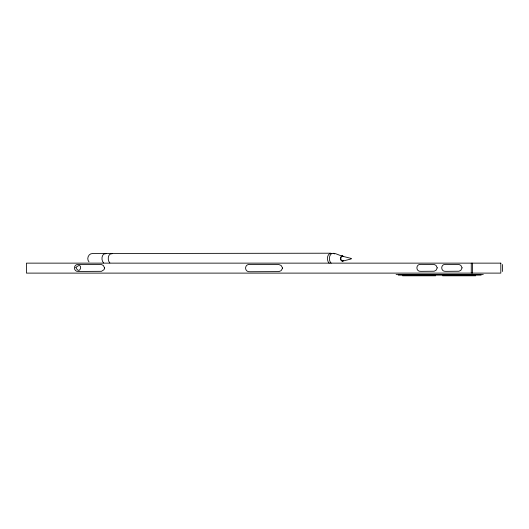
<?xml version="1.0" encoding="UTF-8"?>
<svg xmlns="http://www.w3.org/2000/svg" width="529" height="529" viewBox="0 0 529 529"><rect width="100%" height="100%" fill="white"/><g stroke="black" fill="none" stroke-linecap="round" stroke-linejoin="round"><path stroke-width="0.79" d="M343.321 260.387L342.587 261.055M343.645 260.387L342.911 261.055C340.213 261.71 339.744 257.12 341.741 256.062L351.421 258.483L351.104 258.979L342.911 261.055M342.065 256.062C340.332 257.087 340.385 260.632 342.488 261.147M331.729 253.391C326.909 252.75 326.307 260.572 329.157 263.197M330.85 253.206L92.502 253.517C88.396 253.444 86.28 259.012 89.004 261.881M396.102 274.604L483.281 274.604M398.244 275.14L481.139 275.14M402.576 275.794L435.665 275.794M442.588 275.794L475.683 275.794M342.977 256.32L342.587 256.062C338.851 255.838 331.941 250.058 329.865 255.884C329.071 258.304 329.276 261.286 331.108 263.197M342.164 255.976L342.587 256.062M112.267 253.689C107.731 253.087 107.156 260.453 109.847 262.933M105.998 253.689C101.462 253.087 100.887 260.453 103.578 262.933M342.911 256.062L343.308 256.32M333.68 253.391L334.5 253.92M502.55 264.513L502.55 271.483M472.529 263.138L472.529 273.109M471.273 263.138L471.273 273.109M75.872 267.489C80.348 276.693 83.767 260.215 75.872 267.489M104.583 267.952L104.021 269.691L101.475 271.317L78.411 271.437C73.134 271.952 73.147 263.931 78.418 264.46L101.475 264.579L103.353 265.485L104.583 267.952M437.245 267.853L436.015 270.319L434.13 271.225L420.846 271.344C415.569 271.86 415.582 263.832 420.853 264.368L434.13 264.487L436.015 265.386L437.245 267.853M462.081 267.853L460.852 270.319L458.967 271.225L445.683 271.344C440.406 271.86 440.426 263.832 445.696 264.368L458.967 264.487L460.852 265.386L462.081 267.853M282.631 268.071L281.117 270.669L278.796 271.615L250.369 271.741C243.975 272.6 243.995 263.521 250.382 264.394L278.796 264.52L281.117 265.472L282.631 268.071M500.824 263.138L26.45 263.138L26.45 273.109L500.824 273.109L500.824 263.138"/></g></svg>
